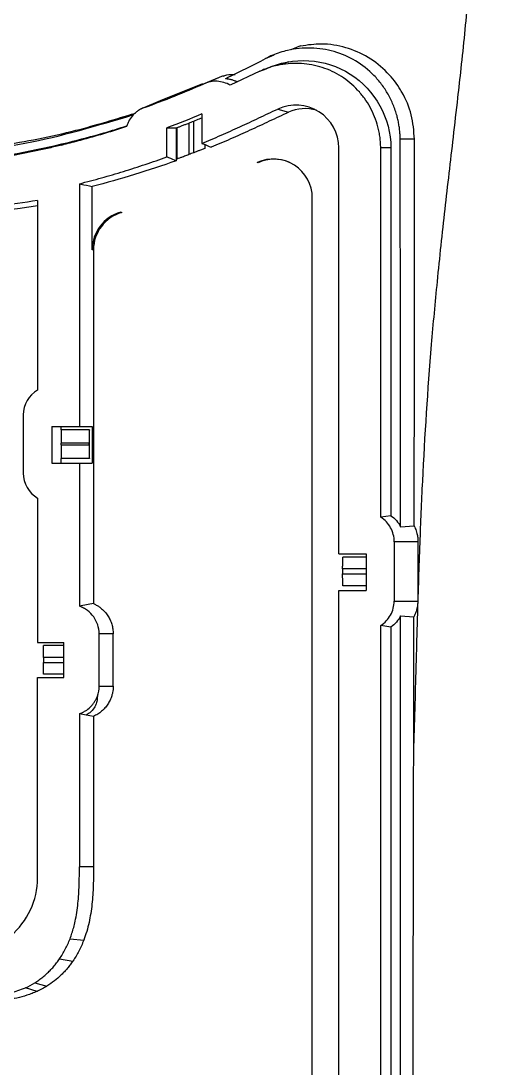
# Model space of a CAD drawing. Header units: millimetres. Extents: x 405 to 507, y -86 to 86.
# Drawn here: x 447.23 to 462.17, y -57.12 to -24.22 of the extents above; entities that cross this region are included whole.
import ezdxf

# ---------------------------------------------------------------- set-up
doc = ezdxf.new("R2010")
doc.units = ezdxf.units.MM

msp = doc.modelspace()

# ---------------------------------------------------------------- linework, layer by layer
at = {"color": 7, "linetype": 'Continuous', "lineweight": 25}
for p, q in [((456.004, -24.995), (455.7, -25.12)), ((454.909, -25.397), (455.177, -25.285)), ((455.622, -25.5), (455.407, -25.587)), ((452.967, -26.188), (453.438, -25.991)), ((453.573, -25.941), (453.077, -26.148)), ((454.73, -25.797), (453.798, -26.234)), ((454.73, -25.797), (454.922, -25.716)), ((452.928, -26.195), (451.596, -26.729)), ((451.076, -26.949), (450.993, -26.984)), ((451.596, -26.729), (451.111, -26.932)), ((452.91, -27.139), (452.91, -28.062)), ((455.287, -26.986), (455.623, -27.087)), ((451.81, -28.487), (451.81, -27.579)), ((451.81, -27.579), (452.098, -27.579)), ((452.098, -27.579), (452.098, -28.606)), ((452.13, -28.555), (452.13, -27.567)), ((452.499, -27.423), (452.499, -28.415)), ((452.654, -28.356), (452.654, -27.361)), ((459.579, -27.93), (459.129, -27.931)), ((448.509, -28.116), (448.718, -28.03)), ((452.995, -28.098), (452.995, -28.222)), ((457.206, -40.96), (457.206, -28.206)), ((458.519, -39.806), (458.519, -28.206)), ((458.838, -28.206), (458.519, -28.206)), ((458.838, -28.206), (458.838, -39.76)), ((454.675, -28.671), (454.641, -28.661)), ((449.065, -29.331), (449.065, -36.96)), ((449.465, -31.404), (449.465, -29.418)), ((447.751, -29.859), (447.751, -35.814)), ((456.373, -69.797), (456.373, -29.777)), ((450.36, -30.224), (450.392, -30.235)), ((449.506, -31.404), (449.465, -31.404)), ((449.506, -31.404), (449.506, -42.523)), ((447.301, -36.595), (447.301, -38.425)), ((448.203, -36.96), (449.465, -36.96)), ((448.203, -36.96), (448.203, -38.11)), ((448.491, -37.059), (448.491, -36.96)), ((449.377, -37.059), (448.491, -37.059)), ((449.377, -37.96), (449.377, -37.059)), ((449.465, -36.96), (449.465, -38.11)), ((448.487, -37.532), (448.487, -37.487)), ((449.371, -37.487), (448.487, -37.487)), ((449.371, -37.532), (449.371, -37.487)), ((448.487, -37.532), (449.371, -37.532)), ((448.203, -38.11), (449.465, -38.11)), ((448.491, -38.11), (448.491, -37.96)), ((449.377, -37.96), (448.491, -37.96)), ((449.065, -38.11), (449.065, -42.605)), ((447.751, -39.205), (447.751, -43.744)), ((458.838, -39.76), (458.519, -39.806)), ((459.144, -40.108), (459.569, -40.08)), ((459.686, -40.578), (458.944, -40.578)), ((457.206, -40.96), (458.059, -40.96)), ((458.059, -41.059), (457.33, -41.059)), ((458.059, -40.96), (458.059, -42.11)), ((458.059, -41.432), (457.325, -41.432)), ((457.325, -41.432), (457.325, -41.587)), ((457.325, -41.587), (458.059, -41.587)), ((457.206, -59.91), (457.206, -42.11)), ((457.206, -42.11), (458.059, -42.11)), ((458.059, -41.96), (457.33, -41.96)), ((458.942, -42.444), (459.681, -42.444)), ((459.144, -42.911), (459.563, -42.939)), ((458.519, -58.806), (458.519, -43.214)), ((458.838, -43.26), (458.519, -43.214)), ((458.838, -43.26), (458.838, -58.76)), ((447.751, -43.744), (448.573, -43.744)), ((448.573, -44.844), (448.573, -43.744)), ((449.683, -45.119), (449.683, -43.469)), ((450.124, -43.469), (449.683, -43.469)), ((450.124, -45.119), (450.124, -43.469)), ((448.573, -43.844), (447.941, -43.844)), ((448.573, -44.217), (447.937, -44.217)), ((447.937, -44.217), (447.937, -44.372)), ((447.937, -44.372), (448.573, -44.372)), ((447.751, -51.143), (447.751, -44.844)), ((447.751, -44.844), (448.573, -44.844)), ((448.573, -44.745), (447.941, -44.745)), ((449.683, -45.119), (450.124, -45.119)), ((449.065, -45.984), (449.065, -50.795)), ((449.277, -46.024), (449.065, -45.984)), ((449.506, -46.066), (449.277, -46.024)), ((449.506, -46.066), (449.506, -50.795)), ((449.506, -50.795), (449.065, -50.795)), ((448.769, -53.052), (449.201, -53.096)), ((448.441, -53.685), (448.86, -53.754)), ((447.734, -54.71), (447.368, -54.596)), ((447.663, -54.436), (448.046, -54.54))]:
    msp.add_line(p, q, dxfattribs=at)
at = {"color": 7, "linetype": 'Continuous', "lineweight": 25, "flags": 128}
for points in [[(452.91, -28.062), (453.008, -28.103), (453.071, -28.13), (453.135, -28.156), (453.198, -28.183)], [(452.098, -28.606), (452, -28.566), (451.937, -28.539), (451.874, -28.513), (451.81, -28.487)], [(449.065, -29.331), (449.201, -29.361), (449.289, -29.38), (449.377, -29.399), (449.465, -29.418)], [(458.944, -40.578), (458.943, -41.623), (458.942, -42.444)], [(459.143, -59.109), (459.143, -48.606), (459.144, -42.911)]]:
    msp.add_lwpolyline(points, dxfattribs=at)
at = {"color": 7, "linetype": 'Continuous', "lineweight": 25}
for centre, radius, start, end in [((442.019, -1.557), 26.955, 289.7118, 293.9639), ((455.859, -28.206), 1.347, 359.9886, 115.1236), ((456.147, -28.205), 1.235, 73.2546, 115.1316), ((455.148, -29.777), 1.225, 359.9887, 114.4122), ((455.177, -29.776), 1.214, 67.2116, 114.4201), ((450.691, -31.404), 1.226, 105.6847, 180.0047), ((450.72, -31.404), 1.214, 105.6847, 180.0047), ((448.203, -36.595), 0.902, 120.093, 180.0027), ((463.673, -37.433), 15.186, 178.5893, 180.2048), ((463.673, -37.586), 15.186, 179.7952, 181.4107), ((448.203, -38.425), 0.902, 179.9973, 239.9071), ((486.418, -242.056), 202.919, 100.48069, 100.60726), ((445.373, -51.143), 2.377, 260.1951, 0.0089)]:
    msp.add_arc(centre, radius, start, end, dxfattribs=at)
for points, knots in [([(459.554, -47.338), (459.579, -46.449), (459.622, -44.956), (459.683, -42.718), (459.747, -40.72), (459.865, -37.893), (460.039, -35.153), (460.303, -32.306), (460.535, -30.135), (460.761, -28.21), (460.93, -26.736), (461.092, -25.292), (461.264, -23.575), (461.403, -21.849), (461.492, -20.446), (461.558, -19.27), (461.619, -18.112), (461.673, -17.115), (461.721, -16.359), (461.769, -15.694), (461.819, -15.089), (461.871, -14.543), (461.925, -14.056), (461.981, -13.629), (462.04, -13.262), (462.098, -12.953), (462.147, -12.769), (462.169, -12.687)], [0, 0, 0, 0, 0.076732, 0.128943, 0.193223, 0.24927, 0.373173, 0.430315, 0.496182, 0.561677, 0.59762, 0.624212, 0.686941, 0.746438, 0.773409, 0.808135, 0.847987, 0.873315, 0.894155, 0.913301, 0.93075, 0.946504, 0.960564, 0.972935, 0.983623, 0.992638, 1, 1, 1, 1]), ([(459.579, -27.93), (459.559, -27.673), (459.519, -27.16), (459.301, -26.654), (459.044, -26.212), (458.729, -25.802), (458.144, -25.332), (457.431, -25.029), (456.697, -24.903), (456.224, -24.974), (456.005, -25.006)], [0, 0, 0, 0, 0.146292, 0.291583, 0.307572, 0.437695, 0.583262, 0.729292, 0.87459, 1, 1, 1, 1]), ([(459.129, -27.931), (459.128, -27.882), (459.126, -27.784), (459.114, -27.637), (459.094, -27.491), (459.067, -27.346), (459.014, -27.13), (458.919, -26.849), (458.757, -26.516), (458.554, -26.206), (458.235, -25.831), (457.75, -25.443), (457.18, -25.198), (456.699, -25.093), (456.33, -25.06), (455.96, -25.074), (455.635, -25.127), (455.358, -25.204), (455.127, -25.288), (454.981, -25.361), (454.909, -25.397)], [0, 0, 0, 0, 0.024891, 0.049767, 0.074699, 0.099756, 0.125006, 0.187458, 0.250254, 0.31296, 0.375513, 0.500157, 0.624797, 0.68725, 0.750046, 0.812745, 0.875283, 0.917123, 0.958589, 1, 1, 1, 1]), ([(454.922, -25.716), (455.761, -25.322), (456.786, -25.391), (458.341, -26.379), (458.838, -27.278), (458.838, -28.206)], [0, 0, 0, 0, 0.5, 0.5, 1, 1, 1, 1]), ([(458.519, -28.206), (458.518, -28.151), (458.516, -28.04), (458.499, -27.873), (458.472, -27.708), (458.422, -27.49), (458.334, -27.225), (458.191, -26.923), (458.012, -26.64), (457.731, -26.296), (457.302, -25.935), (456.793, -25.7), (456.362, -25.591), (455.921, -25.536), (455.528, -25.558), (455.202, -25.628), (455.041, -25.673), (454.883, -25.728), (454.78, -25.774), (454.73, -25.797)], [0, 0, 0, 0, 0.031187, 0.062425, 0.093846, 0.125581, 0.187897, 0.250628, 0.313159, 0.375492, 0.50012, 0.624747, 0.687155, 0.74961, 0.874421, 0.905786, 0.937093, 0.968609, 1, 1, 1, 1]), ([(453.575, -25.948), (453.613, -25.935), (453.734, -25.893), (453.863, -25.895), (453.952, -25.896)], [0, 0, 0, 0, 0.3113718, 1, 1, 1, 1]), ([(453.798, -26.234), (453.734, -26.2), (453.668, -26.169), (453.53, -26.128), (453.317, -26.091), (453.1, -26.129), (452.967, -26.188)], [0, 0, 0, 0, 0.25, 0.25, 0.5, 1, 1, 1, 1]), ([(453.648, -26.025), (453.681, -26.028), (453.747, -26.036), (453.845, -26.059), (453.94, -26.09), (454, -26.12), (454.03, -26.134)], [0, 0, 0, 0, 0.248829, 0.498434, 0.749093, 1, 1, 1, 1]), ([(451.111, -26.932), (451.089, -26.941), (451.044, -26.958), (450.98, -26.99), (450.909, -27.033), (450.832, -27.091), (450.728, -27.189), (450.642, -27.305), (450.586, -27.417), (450.56, -27.484), (450.548, -27.519), (450.542, -27.536)], [0, 0, 0, 0, 0.08273, 0.166133, 0.250732, 0.373746, 0.499881, 0.748752, 0.873976, 0.9369, 1, 1, 1, 1]), ([(443.706, -28.509), (444.93, -28.401), (447.328, -28.19), (449.633, -27.499), (450.762, -27.16)], [0, 0, 0, 0, 0.5103716, 1, 1, 1, 1]), ([(444.057, -28.382), (444.901, -28.31), (446.548, -28.172), (448.811, -27.728), (450.201, -27.302), (450.82, -27.112)], [0, 0, 0, 0, 0.368088, 0.718611, 1, 1, 1, 1]), ([(452.654, -27.361), (452.718, -27.336), (452.811, -27.298), (452.886, -27.268), (452.91, -27.258)], [0, 0, 0, 0, 0.684606, 1, 1, 1, 1]), ([(452.91, -28.062), (453.007, -28.022), (453.208, -27.938), (453.606, -27.765), (454.104, -27.54), (454.597, -27.31), (454.991, -27.125), (455.188, -27.032), (455.287, -26.986)], [0, 0, 0, 0, 0.121155, 0.2494, 0.499143, 0.749334, 0.874608, 1, 1, 1, 1]), ([(455.623, -27.087), (455.522, -27.134), (455.322, -27.228), (454.92, -27.417), (454.418, -27.652), (453.91, -27.881), (453.503, -28.057), (453.298, -28.141), (453.198, -28.183)], [0, 0, 0, 0, 0.125023, 0.250062, 0.500126, 0.750106, 0.877899, 1, 1, 1, 1]), ([(450.542, -27.536), (450.458, -27.563), (450.291, -27.617), (449.954, -27.722), (449.532, -27.847), (449.022, -27.988), (448.68, -28.074), (448.509, -28.116)], [0, 0, 0, 0, 0.125021, 0.250014, 0.499956, 0.749955, 1, 1, 1, 1]), ([(448.718, -28.03), (449.091, -27.935), (449.708, -27.778), (450.314, -27.586), (450.553, -27.511)], [0, 0, 0, 0, 0.6058881, 1, 1, 1, 1]), ([(452.13, -27.567), (452.142, -27.562), (452.164, -27.554), (452.203, -27.538), (452.246, -27.522), (452.308, -27.497), (452.392, -27.465), (452.463, -27.437), (452.499, -27.423)], [0, 0, 0, 0, 0.12402, 0.247617, 0.372335, 0.499674, 0.749312, 1, 1, 1, 1]), ([(459.144, -40.108), (459.143, -38.486), (459.141, -34.427), (459.133, -30.368), (459.129, -27.931)], [0, 0, 0, 0, 0.3995925, 1, 1, 1, 1]), ([(459.569, -40.08), (459.569, -39.83), (459.571, -39.22), (459.573, -38.142), (459.575, -36.735), (459.577, -35), (459.579, -32.936), (459.58, -30.544), (459.579, -28.838), (459.579, -27.93)], [0, 0, 0, 0, 0.061721, 0.150486, 0.266298, 0.409156, 0.57906, 0.776005, 1, 1, 1, 1]), ([(448.509, -28.116), (448.378, -28.148), (448.11, -28.212), (447.572, -28.33), (446.894, -28.467), (446.082, -28.617), (445.541, -28.714), (445.27, -28.762)], [0, 0, 0, 0, 0.122102, 0.250403, 0.500475, 0.750336, 1, 1, 1, 1]), ([(452.995, -28.222), (452.979, -28.229), (452.948, -28.241), (452.895, -28.262), (452.828, -28.288), (452.748, -28.319), (452.685, -28.344), (452.653, -28.356)], [0, 0, 0, 0, 0.165622, 0.331356, 0.499833, 0.74942, 1, 1, 1, 1]), ([(449.065, -29.331), (449.181, -29.301), (449.413, -29.242), (449.875, -29.115), (450.449, -28.946), (451.019, -28.763), (451.472, -28.608), (451.698, -28.528), (451.81, -28.487)], [0, 0, 0, 0, 0.1249185, 0.2499049, 0.4999915, 0.750083, 0.8750754, 1, 1, 1, 1]), ([(452.499, -28.415), (452.475, -28.425), (452.428, -28.443), (452.358, -28.469), (452.282, -28.498), (452.2, -28.528), (452.154, -28.546), (452.13, -28.555)], [0, 0, 0, 0, 0.1672468, 0.3333536, 0.5014936, 0.7538238, 1, 1, 1, 1]), ([(447.751, -29.859), (446.906, -29.982), (446.066, -30.117), (444.378, -30.306), (443.53, -30.362), (442.681, -30.382)], [0, 0, 0, 0, 0.5, 0.5, 1, 1, 1, 1]), ([(442.969, -30.493), (443.207, -30.486), (443.682, -30.472), (444.393, -30.429), (445.1, -30.369), (445.804, -30.292), (446.504, -30.199), (447.153, -30.103), (447.568, -30.041), (447.751, -30.014)], [0, 0, 0, 0, 0.1482208, 0.2963568, 0.4444974, 0.5907968, 0.738236, 0.8850675, 1, 1, 1, 1]), ([(449.377, -37.059), (449.376, -37.072), (449.375, -37.097), (449.374, -37.158), (449.372, -37.246), (449.371, -37.345), (449.371, -37.427), (449.371, -37.467), (449.371, -37.487)], [0, 0, 0, 0, 0.122471, 0.246399, 0.499993, 0.753584, 0.876079, 1, 1, 1, 1]), ([(449.371, -37.532), (449.37, -37.611), (449.371, -37.695), (449.373, -37.847), (449.375, -37.913), (449.377, -37.96)], [0, 0, 0, 0, 0.5, 0.5, 1, 1, 1, 1]), ([(458.944, -40.578), (458.944, -40.423), (458.883, -40.196), (458.748, -40.009), (458.644, -39.898), (458.583, -39.85), (458.519, -39.806)], [0, 0, 0, 0, 0.5, 0.75, 0.75, 1, 1, 1, 1]), ([(459.569, -40.08), (459.581, -40.106), (459.606, -40.158), (459.635, -40.239), (459.661, -40.336), (459.682, -40.449), (459.685, -40.535), (459.686, -40.578)], [0, 0, 0, 0, 0.167609, 0.334214, 0.500862, 0.751158, 1, 1, 1, 1]), ([(457.325, -41.432), (457.325, -41.408), (457.325, -41.36), (457.326, -41.289), (457.326, -41.212), (457.328, -41.13), (457.329, -41.083), (457.33, -41.059)], [0, 0, 0, 0, 0.167046, 0.332603, 0.50026, 0.749787, 1, 1, 1, 1]), ([(457.33, -41.96), (457.329, -41.945), (457.328, -41.914), (457.327, -41.859), (457.326, -41.787), (457.325, -41.696), (457.325, -41.624), (457.325, -41.587)], [0, 0, 0, 0, 0.167046, 0.332603, 0.50026, 0.749787, 1, 1, 1, 1]), ([(449.683, -43.469), (449.683, -43.277), (449.589, -43), (449.359, -42.762), (449.239, -42.686), (449.155, -42.641), (449.11, -42.623), (449.065, -42.605)], [0, 0, 0, 0, 0.5, 0.75, 0.875, 0.875, 1, 1, 1, 1]), ([(449.506, -42.523), (449.536, -42.537), (449.596, -42.565), (449.681, -42.619), (449.773, -42.691), (449.867, -42.784), (449.957, -42.903), (450.03, -43.033), (450.083, -43.173), (450.118, -43.319), (450.122, -43.419), (450.124, -43.469)], [0, 0, 0, 0, 0.083525, 0.167057, 0.251407, 0.375191, 0.499811, 0.624059, 0.748307, 0.874385, 1, 1, 1, 1]), ([(458.519, -43.214), (458.582, -43.169), (458.643, -43.122), (458.747, -43.01), (458.882, -42.824), (458.942, -42.598), (458.942, -42.444)], [0, 0, 0, 0, 0.25, 0.25, 0.5, 1, 1, 1, 1]), ([(459.681, -42.444), (459.68, -42.478), (459.678, -42.546), (459.663, -42.647), (459.639, -42.747), (459.607, -42.845), (459.577, -42.907), (459.563, -42.939)], [0, 0, 0, 0, 0.199552, 0.397681, 0.596038, 0.796271, 1, 1, 1, 1]), ([(447.937, -44.217), (447.937, -44.193), (447.937, -44.144), (447.937, -44.074), (447.938, -43.997), (447.939, -43.915), (447.941, -43.867), (447.941, -43.844)], [0, 0, 0, 0, 0.167046, 0.332603, 0.50026, 0.749787, 1, 1, 1, 1]), ([(447.941, -44.745), (447.941, -44.73), (447.94, -44.699), (447.939, -44.643), (447.938, -44.571), (447.937, -44.481), (447.937, -44.408), (447.937, -44.372)], [0, 0, 0, 0, 0.167046, 0.332603, 0.50026, 0.749787, 1, 1, 1, 1]), ([(450.124, -45.119), (450.123, -45.153), (450.121, -45.219), (450.106, -45.319), (450.077, -45.432), (450.03, -45.556), (449.957, -45.686), (449.867, -45.805), (449.761, -45.909), (449.641, -46), (449.551, -46.044), (449.506, -46.066)], [0, 0, 0, 0, 0.083674, 0.167339, 0.251815, 0.375617, 0.500311, 0.624485, 0.748715, 0.874602, 1, 1, 1, 1]), ([(449.065, -45.984), (449.081, -45.978), (449.113, -45.964), (449.177, -45.937), (449.281, -45.88), (449.388, -45.795), (449.479, -45.695), (449.538, -45.613), (449.589, -45.525), (449.615, -45.462), (449.627, -45.431)], [0, 0, 0, 0, 0.0638348, 0.1275058, 0.2537287, 0.5031518, 0.6257977, 0.7515152, 0.875205, 1, 1, 1, 1]), ([(449.627, -45.431), (449.626, -45.46), (449.624, -45.515), (449.611, -45.594), (449.591, -45.664), (449.554, -45.757), (449.504, -45.84), (449.435, -45.914), (449.393, -45.951), (449.343, -45.988), (449.299, -46.012), (449.277, -46.024)], [0, 0, 0, 0, 0.146484, 0.278661, 0.396531, 0.500096, 0.750093, 0.815917, 0.875003, 0.937823, 1, 1, 1, 1]), ([(459.529, -59.084), (459.53, -58.41), (459.534, -57.085), (459.538, -55.128), (459.543, -52.93), (459.548, -50.34), (459.552, -48.382), (459.554, -47.338)], [0, 0, 0, 0, 0.1720609, 0.3387257, 0.499996, 0.7335729, 1, 1, 1, 1]), ([(448.769, -53.052), (448.79, -52.994), (448.833, -52.877), (448.886, -52.694), (448.938, -52.479), (448.984, -52.226), (449.032, -51.848), (449.062, -51.368), (449.064, -50.986), (449.065, -50.795)], [0, 0, 0, 0, 0.080424, 0.16359, 0.249719, 0.370439, 0.499877, 0.749838, 1, 1, 1, 1]), ([(449.506, -50.795), (449.505, -50.99), (449.503, -51.38), (449.472, -51.869), (449.422, -52.255), (449.368, -52.544), (449.298, -52.824), (449.233, -53.007), (449.201, -53.096)], [0, 0, 0, 0, 0.250477, 0.500826, 0.629813, 0.750373, 0.877798, 1, 1, 1, 1]), ([(448.441, -53.685), (448.473, -53.636), (448.537, -53.538), (448.622, -53.383), (448.701, -53.221), (448.746, -53.109), (448.769, -53.052)], [0, 0, 0, 0, 0.2441999, 0.4917145, 0.743382, 1, 1, 1, 1]), ([(449.201, -53.096), (449.177, -53.155), (449.131, -53.272), (449.049, -53.44), (448.96, -53.602), (448.893, -53.704), (448.86, -53.754)], [0, 0, 0, 0, 0.2563831, 0.507972, 0.7555651, 1, 1, 1, 1]), ([(447.663, -54.436), (447.707, -54.407), (447.794, -54.351), (447.918, -54.257), (448.036, -54.156), (448.147, -54.049), (448.252, -53.934), (448.351, -53.814), (448.411, -53.728), (448.441, -53.685)], [0, 0, 0, 0, 0.143801, 0.286437, 0.428415, 0.570248, 0.71245, 0.855534, 1, 1, 1, 1]), ([(448.86, -53.754), (448.833, -53.793), (448.779, -53.871), (448.689, -53.982), (448.595, -54.089), (448.461, -54.224), (448.283, -54.382), (448.125, -54.487), (448.046, -54.54)], [0, 0, 0, 0, 0.12497, 0.249761, 0.37471, 0.500154, 0.750471, 1, 1, 1, 1]), ([(443.463, -54.553), (444.114, -54.664), (445.119, -54.891), (446.267, -54.896), (446.744, -54.804), (447.059, -54.716), (447.213, -54.655), (447.368, -54.596)], [0, 0, 0, 0, 0.5, 0.75, 0.875, 0.875, 1, 1, 1, 1]), ([(448.046, -54.54), (447.996, -54.571), (447.894, -54.632), (447.788, -54.684), (447.734, -54.71)], [0, 0, 0, 0, 0.497602, 1, 1, 1, 1]), ([(447.734, -54.71), (447.682, -54.73), (447.603, -54.759), (447.498, -54.8), (447.342, -54.855), (446.999, -54.951), (446.566, -55.007), (446.13, -55.014), (445.807, -54.999), (445.476, -54.968), (445.258, -54.937), (445.143, -54.92)], [0, 0, 0, 0, 0.063824, 0.095723, 0.127469, 0.252947, 0.500636, 0.620756, 0.749285, 0.868434, 1, 1, 1, 1])]:
    msp.add_open_spline(points, degree=3, knots=knots, dxfattribs=at)
for points in [[(453.713, -25.994), (454.116, -25.805), (454.514, -25.606), (454.909, -25.397)], [(453.648, -26.025), (453.67, -26.015), (453.692, -26.004), (453.713, -25.994)], [(452.91, -27.139), (452.546, -27.293), (452.18, -27.44), (451.81, -27.579)], [(452.098, -27.579), (452.109, -27.575), (452.12, -27.571), (452.13, -27.567)], [(452.499, -27.423), (452.55, -27.402), (452.602, -27.382), (452.654, -27.361)], [(445.484, -28.675), (446.566, -28.481), (447.649, -28.291), (448.718, -28.03)], [(452.098, -28.606), (451.235, -28.918), (450.355, -29.19), (449.465, -29.418)], [(452.653, -28.356), (452.602, -28.376), (452.55, -28.396), (452.499, -28.415)], [(458.838, -39.76), (458.967, -39.85), (459.071, -39.971), (459.144, -40.108)], [(459.686, -40.578), (459.684, -41.199), (459.683, -41.82), (459.681, -42.444)], [(459.144, -42.911), (459.071, -43.048), (458.967, -43.169), (458.838, -43.26)], [(459.554, -47.338), (459.556, -45.872), (459.559, -44.405), (459.563, -42.939)], [(449.627, -45.431), (449.664, -45.332), (449.683, -45.227), (449.683, -45.119)], [(447.368, -54.596), (447.47, -54.549), (447.568, -54.495), (447.663, -54.436)]]:
    msp.add_open_spline(points, degree=3, dxfattribs=at)

doc.saveas('drawing.dxf')
